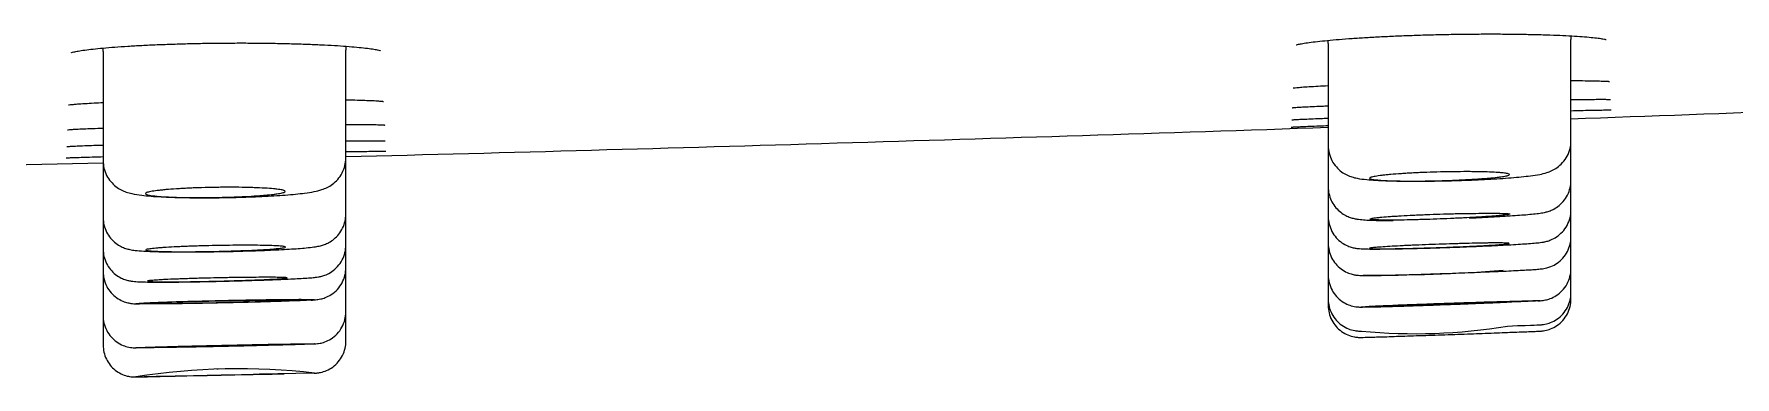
# Model space of a CAD drawing. Header units: millimetres. Extents: x 976 to 9349, y -1578 to 2211.
# Drawn here: x 2939.383 to 2942.045, y 1004.234 to 1004.771 of the extents above; entities that cross this region are included whole.
import ezdxf

# ---------------------------------------------------------------- set-up
doc = ezdxf.new("R2010")
doc.units = ezdxf.units.MM
doc.layers.add('Wbudowane', color=175, linetype='Continuous')

# ---------------------------------------------------------------- blocks, each defined once
blk = doc.blocks.new('Z$W@#21058')
for p, q in [((21.4441, 160.863), (21.4441, 160.6919)), ((21.8238, 160.6963), (21.8238, 160.865)), ((23.3609, 160.8754), (23.3609, 160.7156)), ((23.7407, 160.7227), (23.7407, 160.8814)), ((21.8238, 160.6082), (21.8238, 160.6963)), ((23.3609, 160.7156), (23.3609, 160.6508)), ((23.7407, 160.6606), (23.7407, 160.7227)), ((21.4441, 160.6919), (21.4441, 160.6026)), ((23.3609, 160.6508), (23.3609, 160.6045)), ((23.7407, 160.6144), (23.7407, 160.6606)), ((21.4441, 160.6026), (21.4441, 160.5532)), ((21.8238, 160.5597), (21.8238, 160.6082)), ((23.3609, 160.6045), (23.3609, 160.5625)), ((23.7407, 160.5726), (23.7407, 160.6144)), ((23.7407, 160.5228), (23.7407, 160.5726)), ((21.4441, 160.5532), (21.4441, 160.5181)), ((21.8238, 160.5243), (21.8238, 160.5597)), ((23.3609, 160.5625), (23.3609, 160.5128)), ((21.4441, 160.5181), (21.4441, 160.449)), ((21.8238, 160.4551), (21.8238, 160.5243)), ((23.3609, 160.5128), (23.3609, 160.4751)), ((23.7407, 160.485), (23.7407, 160.5228)), ((23.7407, 160.475), (23.7407, 160.485)), ((23.3609, 160.4751), (23.3609, 160.4652)), ((21.4441, 160.449), (21.4441, 160.4032)), ((21.8238, 160.4092), (21.8238, 160.4551)), ((21.7743, 160.3591), (21.6887, 160.3575))]:
    blk.add_line(p, q)
for centre, radius, start, end in [((23.8402, 160.8814), 0.0996, 176.5901, 180.0062), ((21.3445, 160.863), 0.0995, 359.9953, 3.0378), ((21.9234, 160.865), 0.0995, 176.5067, 180.0045), ((21.8863, 160.8798), 0.0178, 238.8909, 241.7702), ((23.2614, 160.8754), 0.0996, 359.994, 2.821), ((23.8035, 160.8977), 0.018, 240.8245, 243.7612), ((16.9594, 349.0588), 188.4234, 272.062452, 272.287843), ((16.9594, 349.0588), 188.4234, 271.479321, 271.946905), ((16.9594, 349.0588), 188.4234, 270.896343, 271.363818), ((23.4172, 163.5253), 3.0129, 269.9718, 274.134), ((23.4223, 161.5968), 1.0847, 269.7737, 271.5701), ((23.4976, 161.2917), 0.8707, 264.4146, 279.5208), ((21.6566, 159.3532), 1.0129, 83.2966, 99.1605), ((21.6566, 159.353), 1.013, 91.8433, 91.9617)]:
    blk.add_arc(centre, radius, start, end)
for centre, major_axis, ratio in [((21.6209, 160.4707), (0.1093, 0.0024), 0.01388), ((21.6193, 160.4016), (0.1093, 0.0024), 0.006834), ((21.6178, 160.3558), (0.1093, 0.0023), 0.001914)]:
    blk.add_ellipse(centre, major_axis=major_axis, ratio=ratio)
for points, knots in [([(23.311, 160.8731), (23.311, 160.8731), (23.3114, 160.8733), (23.3144, 160.8741), (23.321, 160.8754), (23.3309, 160.877), (23.3438, 160.8786), (23.3595, 160.8802), (23.3776, 160.8818), (23.398, 160.8834), (23.4202, 160.8848), (23.444, 160.8861), (23.4692, 160.8873), (23.4954, 160.8883), (23.5223, 160.8891), (23.5496, 160.8897), (23.5769, 160.8901), (23.6039, 160.8903), (23.6304, 160.8903), (23.6558, 160.89), (23.6801, 160.8896), (23.7028, 160.889), (23.7236, 160.8882), (23.7424, 160.8873), (23.7588, 160.8862), (23.7725, 160.885), (23.7833, 160.8838), (23.7909, 160.8827), (23.7937, 160.882), (23.7947, 160.8818)], [0, 0, 0, 0, 0.013058, 0.043011, 0.077652, 0.11476, 0.15297, 0.191675, 0.230666, 0.269801, 0.309037, 0.34823, 0.387567, 0.426823, 0.466114, 0.505398, 0.544651, 0.583901, 0.623171, 0.662414, 0.701543, 0.740763, 0.779859, 0.818841, 0.857631, 0.895969, 0.933541, 0.969321, 1, 1, 1, 1]), ([(21.3944, 160.861), (21.3944, 160.861), (21.395, 160.8612), (21.3981, 160.8621), (21.4049, 160.8635), (21.415, 160.8651), (21.4281, 160.8667), (21.4438, 160.8683), (21.462, 160.8698), (21.4823, 160.8712), (21.5045, 160.8725), (21.5283, 160.8736), (21.5534, 160.8745), (21.5795, 160.8753), (21.6062, 160.8758), (21.6333, 160.8761), (21.6605, 160.8762), (21.6873, 160.8761), (21.7136, 160.8757), (21.7389, 160.8751), (21.763, 160.8744), (21.7855, 160.8734), (21.8063, 160.8723), (21.8249, 160.8711), (21.8412, 160.8697), (21.8549, 160.8683), (21.8656, 160.8668), (21.8732, 160.8655), (21.876, 160.8648), (21.877, 160.8645)], [0, 0, 0, 0, 0.015427, 0.045393, 0.080028, 0.117036, 0.155082, 0.19361, 0.232463, 0.271441, 0.310521, 0.349566, 0.388756, 0.427864, 0.46701, 0.506162, 0.545279, 0.584405, 0.623555, 0.662689, 0.701709, 0.740824, 0.779809, 0.818673, 0.857343, 0.895541, 0.932944, 0.968532, 1, 1, 1, 1]), ([(23.3062, 160.8057), (23.3062, 160.8057), (23.3072, 160.8059), (23.3115, 160.8064), (23.3194, 160.8071), (23.3307, 160.8078), (23.3446, 160.8086), (23.3554, 160.8092), (23.3609, 160.8094)], [0, 0, 0, 0, 0.099906, 0.264334, 0.446027, 0.633968, 0.824175, 1, 1, 1, 1]), ([(23.7407, 160.8173), (23.7456, 160.8173), (23.7562, 160.8172), (23.7706, 160.8171), (23.7831, 160.8168), (23.7927, 160.8165), (23.7967, 160.8163), (23.7984, 160.8162)], [0, 0, 0, 0, 0.168422, 0.382179, 0.593792, 0.802307, 1, 1, 1, 1]), ([(23.7984, 160.8162), (23.7985, 160.8162), (23.7987, 160.8162), (23.7989, 160.8162), (23.7992, 160.8161), (23.7995, 160.8161), (23.7997, 160.8161), (23.7999, 160.8161), (23.8001, 160.8161), (23.8003, 160.816), (23.8004, 160.816), (23.8005, 160.816), (23.8006, 160.816), (23.8007, 160.816), (23.8008, 160.816), (23.8008, 160.816), (23.8008, 160.816), (23.8008, 160.816), (23.8008, 160.816)], [0, 0, 0, 0, 0.046758, 0.123249, 0.198719, 0.272959, 0.34588, 0.417391, 0.487398, 0.555808, 0.622525, 0.687463, 0.750536, 0.811669, 0.870799, 0.927875, 0.982859, 1, 1, 1, 1]), ([(21.3899, 160.7792), (21.3899, 160.7792), (21.391, 160.7794), (21.3955, 160.7799), (21.4036, 160.7807), (21.4151, 160.7815), (21.4287, 160.7822), (21.4391, 160.7827), (21.4441, 160.7829)], [0, 0, 0, 0, 0.109469, 0.274523, 0.457161, 0.646437, 0.838306, 1, 1, 1, 1]), ([(21.8238, 160.7872), (21.8289, 160.7871), (21.8395, 160.7869), (21.8538, 160.7865), (21.8661, 160.786), (21.8754, 160.7855), (21.8791, 160.7851), (21.8807, 160.785)], [0, 0, 0, 0, 0.174535, 0.389017, 0.600812, 0.808509, 1, 1, 1, 1]), ([(21.8807, 160.785), (21.8808, 160.785), (21.8809, 160.7849), (21.8812, 160.7849), (21.8814, 160.7849), (21.8816, 160.7849), (21.8819, 160.7848), (21.882, 160.7848), (21.8822, 160.7848), (21.8824, 160.7848), (21.8825, 160.7847), (21.8826, 160.7847), (21.8827, 160.7847), (21.8827, 160.7847), (21.8827, 160.7847), (21.8828, 160.7847), (21.8828, 160.7847), (21.8828, 160.7847)], [0, 0, 0, 0, 0.050858, 0.13171, 0.21137, 0.289613, 0.366354, 0.441508, 0.51499, 0.586719, 0.656617, 0.724612, 0.790641, 0.85465, 0.916597, 0.976454, 1, 1, 1, 1]), ([(23.3046, 160.7748), (23.3046, 160.7748), (23.305, 160.7749), (23.3074, 160.7751), (23.3136, 160.7756), (23.323, 160.7761), (23.3354, 160.7767), (23.3484, 160.7772), (23.3574, 160.7776), (23.3609, 160.7777)], [0, 0, 0, 0, 0.0380315, 0.1833688, 0.3542031, 0.5320544, 0.7122389, 0.8932961, 1, 1, 1, 1]), ([(23.7407, 160.7875), (23.7459, 160.7876), (23.7567, 160.7877), (23.7712, 160.7879), (23.7836, 160.788), (23.7934, 160.788), (23.7976, 160.7879), (23.7995, 160.7879)], [0, 0, 0, 0, 0.177383, 0.386439, 0.594058, 0.800162, 1, 1, 1, 1]), ([(23.7995, 160.7879), (23.7995, 160.7879), (23.7997, 160.7879), (23.8, 160.7879), (23.8004, 160.7879), (23.8007, 160.7878), (23.801, 160.7878), (23.8012, 160.7878), (23.8015, 160.7878), (23.8017, 160.7878), (23.8019, 160.7878), (23.8021, 160.7878), (23.8022, 160.7878), (23.8024, 160.7878), (23.8025, 160.7878), (23.8025, 160.7878), (23.8026, 160.7878), (23.8027, 160.7878), (23.8027, 160.7878), (23.8027, 160.7878), (23.8027, 160.7878)], [0, 0, 0, 0, 0.038496, 0.10551, 0.171901, 0.237526, 0.302307, 0.366159, 0.428988, 0.49069, 0.551151, 0.610253, 0.667872, 0.72388, 0.778152, 0.830571, 0.881027, 0.929431, 0.975709, 1, 1, 1, 1]), ([(23.3038, 160.7559), (23.3038, 160.7559), (23.304, 160.7559), (23.3062, 160.7561), (23.3121, 160.7564), (23.3213, 160.7569), (23.3334, 160.7574), (23.3469, 160.758), (23.3567, 160.7584), (23.3609, 160.7585)], [0, 0, 0, 0, 0.026654, 0.170012, 0.340084, 0.51618, 0.694071, 0.87269, 1, 1, 1, 1]), ([(23.7407, 160.7702), (23.746, 160.7703), (23.7569, 160.7706), (23.7715, 160.7709), (23.7841, 160.7712), (23.7939, 160.7713), (23.7981, 160.7713), (23.8, 160.7713)], [0, 0, 0, 0, 0.178492, 0.388711, 0.597736, 0.80593, 1, 1, 1, 1]), ([(23.8, 160.7713), (23.8, 160.7713), (23.8002, 160.7713), (23.8006, 160.7713), (23.8009, 160.7713), (23.8013, 160.7713), (23.8016, 160.7713), (23.8019, 160.7713), (23.8022, 160.7713), (23.8024, 160.7713), (23.8026, 160.7713), (23.8029, 160.7713), (23.803, 160.7713), (23.8032, 160.7713), (23.8033, 160.7713), (23.8035, 160.7713), (23.8036, 160.7713), (23.8036, 160.7713), (23.8037, 160.7713), (23.8037, 160.7713), (23.8037, 160.7713), (23.8037, 160.7713), (23.8037, 160.7713)], [0, 0, 0, 0, 0.03442, 0.096249, 0.157662, 0.218564, 0.278897, 0.338596, 0.397581, 0.455762, 0.513036, 0.569286, 0.62438, 0.678174, 0.730514, 0.781237, 0.830183, 0.877194, 0.922128, 0.960455, 0.996803, 1, 1, 1, 1]), ([(21.3881, 160.7402), (21.3881, 160.7402), (21.3885, 160.7402), (21.3912, 160.7405), (21.3976, 160.741), (21.4073, 160.7415), (21.4199, 160.7421), (21.4326, 160.7425), (21.4412, 160.7428), (21.4441, 160.7429)], [0, 0, 0, 0, 0.0479555, 0.1952121, 0.3668278, 0.5457422, 0.7272573, 0.9096787, 1, 1, 1, 1]), ([(21.8238, 160.7487), (21.8293, 160.7487), (21.8402, 160.7487), (21.8546, 160.7486), (21.8668, 160.7484), (21.8762, 160.7482), (21.8801, 160.748), (21.8818, 160.7479)], [0, 0, 0, 0, 0.187054, 0.396675, 0.604494, 0.810001, 1, 1, 1, 1]), ([(21.8238, 160.7231), (21.8292, 160.7231), (21.84, 160.7232), (21.8546, 160.7232), (21.8669, 160.7232), (21.8765, 160.7231), (21.8805, 160.723), (21.8823, 160.7229)], [0, 0, 0, 0, 0.182471, 0.392905, 0.601828, 0.809196, 1, 1, 1, 1]), ([(21.8818, 160.7479), (21.8819, 160.7479), (21.882, 160.7479), (21.8823, 160.7479), (21.8826, 160.7479), (21.8829, 160.7478), (21.8832, 160.7478), (21.8834, 160.7478), (21.8836, 160.7478), (21.8838, 160.7478), (21.884, 160.7478), (21.8842, 160.7478), (21.8843, 160.7477), (21.8844, 160.7477), (21.8845, 160.7477), (21.8845, 160.7477), (21.8846, 160.7477), (21.8846, 160.7477), (21.8846, 160.7477), (21.8846, 160.7477)], [0, 0, 0, 0, 0.0422018, 0.1135638, 0.1841162, 0.2536812, 0.3221735, 0.3895011, 0.4555664, 0.5202662, 0.5834943, 0.645143, 0.7051062, 0.7632817, 0.8195753, 0.8739039, 0.9261986, 0.9764076, 1, 1, 1, 1]), ([(21.8823, 160.7229), (21.8823, 160.7229), (21.8825, 160.7229), (21.8828, 160.7229), (21.8832, 160.7229), (21.8835, 160.7229), (21.8838, 160.7229), (21.884, 160.7229), (21.8843, 160.7229), (21.8845, 160.7229), (21.8847, 160.7228), (21.8849, 160.7228), (21.885, 160.7228), (21.8852, 160.7228), (21.8853, 160.7228), (21.8854, 160.7228), (21.8854, 160.7228), (21.8855, 160.7228), (21.8855, 160.7228), (21.8855, 160.7228), (21.8855, 160.7228)], [0, 0, 0, 0, 0.038411, 0.1053, 0.171568, 0.237074, 0.301742, 0.365487, 0.428214, 0.489821, 0.550194, 0.609216, 0.666762, 0.722705, 0.776921, 0.829292, 0.879708, 0.928079, 0.974331, 1, 1, 1, 1]), ([(23.3029, 160.7444), (23.3029, 160.7444), (23.3032, 160.7444), (23.3051, 160.7446), (23.3108, 160.7449), (23.3197, 160.7453), (23.3317, 160.7458), (23.3455, 160.7463), (23.3559, 160.7467), (23.3609, 160.7469)], [0, 0, 0, 0, 0.020409, 0.162954, 0.331921, 0.504934, 0.67934, 0.854266, 1, 1, 1, 1]), ([(21.3863, 160.6962), (21.3863, 160.6962), (21.3866, 160.6962), (21.3886, 160.6964), (21.3944, 160.6967), (21.4034, 160.697), (21.4154, 160.6974), (21.4292, 160.6978), (21.4393, 160.6981), (21.4441, 160.6983)], [0, 0, 0, 0, 0.022287, 0.163586, 0.332567, 0.507087, 0.683326, 0.860242, 1, 1, 1, 1]), ([(21.3874, 160.714), (21.3874, 160.714), (21.3877, 160.714), (21.3901, 160.7142), (21.3963, 160.7146), (21.4057, 160.7151), (21.4182, 160.7155), (21.4313, 160.716), (21.4405, 160.7163), (21.4441, 160.7164)], [0, 0, 0, 0, 0.0366, 0.181746, 0.352363, 0.529859, 0.709618, 0.890235, 1, 1, 1, 1]), ([(21.4441, 160.6919), (21.4441, 160.6876), (21.445, 160.6802), (21.4491, 160.6686), (21.4557, 160.6589), (21.4638, 160.6511), (21.4724, 160.6458), (21.4812, 160.6422), (21.4914, 160.6395), (21.503, 160.6378), (21.5184, 160.6363), (21.5343, 160.6353), (21.5514, 160.6346), (21.5699, 160.6341), (21.5896, 160.6338), (21.6101, 160.6338), (21.631, 160.634), (21.6521, 160.6344), (21.6728, 160.635), (21.6928, 160.6359), (21.7117, 160.6369), (21.7294, 160.6381), (21.7455, 160.6395), (21.7608, 160.6412), (21.7738, 160.6432), (21.7842, 160.6457), (21.794, 160.6494), (21.803, 160.6547), (21.8115, 160.6624), (21.8184, 160.6723), (21.8228, 160.6843), (21.8238, 160.6918), (21.8238, 160.6963)], [0, 0, 0, 0, 0.021817, 0.044463, 0.066958, 0.088743, 0.109417, 0.130904, 0.160177, 0.215389, 0.260276, 0.300888, 0.339978, 0.378925, 0.417553, 0.455912, 0.494261, 0.532553, 0.570921, 0.609408, 0.648187, 0.687446, 0.727573, 0.769117, 0.820006, 0.862618, 0.886906, 0.908365, 0.930803, 0.954111, 0.97742, 1, 1, 1, 1]), ([(21.8238, 160.7061), (21.8286, 160.7062), (21.8391, 160.7063), (21.8535, 160.7065), (21.8663, 160.7066), (21.8764, 160.7067), (21.8808, 160.7067), (21.8828, 160.7067)], [0, 0, 0, 0, 0.1632091, 0.3743897, 0.584509, 0.7939602, 1, 1, 1, 1]), ([(21.8828, 160.7067), (21.8829, 160.7067), (21.8831, 160.7067), (21.8834, 160.7067), (21.8838, 160.7067), (21.8841, 160.7067), (21.8844, 160.7067), (21.8847, 160.7067), (21.885, 160.7067), (21.8853, 160.7067), (21.8855, 160.7067), (21.8857, 160.7067), (21.8859, 160.7067), (21.8861, 160.7066), (21.8862, 160.7066), (21.8864, 160.7066), (21.8865, 160.7066), (21.8865, 160.7066), (21.8866, 160.7066), (21.8866, 160.7066), (21.8866, 160.7066), (21.8866, 160.7066), (21.8866, 160.7066)], [0, 0, 0, 0, 0.033773, 0.094715, 0.155272, 0.215356, 0.274916, 0.333888, 0.392198, 0.449761, 0.506475, 0.562228, 0.61689, 0.670316, 0.722351, 0.772828, 0.821577, 0.868431, 0.913234, 0.951442, 0.987657, 1, 1, 1, 1]), ([(23.3609, 160.7156), (23.3609, 160.7111), (23.3619, 160.7036), (23.3664, 160.6916), (23.3732, 160.6819), (23.3816, 160.6743), (23.3904, 160.6692), (23.399, 160.666), (23.4089, 160.6637), (23.4198, 160.6623), (23.4348, 160.6612), (23.4506, 160.6605), (23.4679, 160.66), (23.4865, 160.6598), (23.5064, 160.6598), (23.5271, 160.66), (23.5484, 160.6604), (23.5696, 160.661), (23.5906, 160.6618), (23.6108, 160.6628), (23.6299, 160.6639), (23.6475, 160.6652), (23.6636, 160.6666), (23.6787, 160.6683), (23.6911, 160.6702), (23.7009, 160.6724), (23.7104, 160.6759), (23.7194, 160.6809), (23.7281, 160.6886), (23.7352, 160.6986), (23.7397, 160.7107), (23.7407, 160.7183), (23.7407, 160.7227)], [0, 0, 0, 0, 0.022898, 0.045594, 0.06817, 0.089935, 0.110208, 0.130766, 0.158536, 0.213258, 0.258386, 0.299487, 0.339291, 0.37852, 0.417477, 0.456177, 0.494891, 0.533549, 0.572287, 0.611127, 0.650219, 0.689741, 0.730083, 0.771898, 0.823096, 0.86453, 0.88758, 0.908407, 0.930775, 0.954215, 0.977662, 1, 1, 1, 1]), ([(23.4257, 160.6645), (23.4258, 160.665), (23.4266, 160.6655), (23.4288, 160.6662), (23.4297, 160.6664), (23.4319, 160.6669), (23.4332, 160.6671), (23.4374, 160.6679), (23.4408, 160.6684), (23.4469, 160.6691), (23.4491, 160.6693), (23.4537, 160.6698), (23.4561, 160.67), (23.4638, 160.6707), (23.4693, 160.6711), (23.4784, 160.6717), (23.4815, 160.6719), (23.4878, 160.6723), (23.4943, 160.6726), (23.5011, 160.673), (23.5079, 160.6733), (23.5114, 160.6734), (23.5221, 160.6738), (23.5292, 160.674), (23.5399, 160.6743), (23.5434, 160.6744), (23.5506, 160.6745), (23.5542, 160.6745), (23.5647, 160.6747), (23.5715, 160.6747), (23.5814, 160.6747), (23.5846, 160.6747), (23.5909, 160.6746), (23.594, 160.6746), (23.6028, 160.6744), (23.6083, 160.6743), (23.6184, 160.6739), (23.6228, 160.6736), (23.6287, 160.6732), (23.6305, 160.6731), (23.6338, 160.6728), (23.6353, 160.6726), (23.6393, 160.6721), (23.6412, 160.6717), (23.6439, 160.6709), (23.6445, 160.6705), (23.6443, 160.6696), (23.6435, 160.6692), (23.6413, 160.6685), (23.6404, 160.6682), (23.6382, 160.6678), (23.6357, 160.6673), (23.6326, 160.6668), (23.6292, 160.6664), (23.6273, 160.6661), (23.6212, 160.6654), (23.6166, 160.665), (23.609, 160.6643), (23.6063, 160.6641), (23.6007, 160.6637), (23.5978, 160.6635), (23.5888, 160.6629), (23.5825, 160.6625), (23.5725, 160.662), (23.5691, 160.6618), (23.5622, 160.6615), (23.5587, 160.6614), (23.5482, 160.661), (23.5411, 160.6607), (23.5303, 160.6605), (23.5266, 160.6604), (23.5195, 160.6602), (23.5125, 160.6601), (23.5056, 160.66), (23.4987, 160.66), (23.4953, 160.66), (23.4854, 160.66), (23.4792, 160.66), (23.4674, 160.6602), (23.4618, 160.6603), (23.4518, 160.6607), (23.4474, 160.6609), (23.4415, 160.6613), (23.4397, 160.6615), (23.4364, 160.6618), (23.4349, 160.6619), (23.4309, 160.6624), (23.4289, 160.6628), (23.4263, 160.6636), (23.4256, 160.6641), (23.4257, 160.6645)], [0, 0, 0, 0, 0.03125, 0.03125, 0.046875, 0.046875, 0.0625, 0.0625, 0.09375, 0.09375, 0.109375, 0.109375, 0.125, 0.125, 0.15625, 0.15625, 0.171875, 0.171875, 0.1875, 0.203125, 0.203125, 0.21875, 0.21875, 0.25, 0.25, 0.265625, 0.265625, 0.28125, 0.28125, 0.3125, 0.3125, 0.328125, 0.328125, 0.34375, 0.34375, 0.375, 0.375, 0.40625, 0.40625, 0.421875, 0.421875, 0.4375, 0.4375, 0.46875, 0.46875, 0.5, 0.5, 0.53125, 0.53125, 0.546875, 0.546875, 0.5625, 0.578125, 0.578125, 0.59375, 0.59375, 0.625, 0.625, 0.640625, 0.640625, 0.65625, 0.65625, 0.6875, 0.6875, 0.703125, 0.703125, 0.71875, 0.71875, 0.75, 0.75, 0.765625, 0.765625, 0.78125, 0.796875, 0.796875, 0.8125, 0.8125, 0.84375, 0.84375, 0.875, 0.875, 0.90625, 0.90625, 0.921875, 0.921875, 0.9375, 0.9375, 0.96875, 0.96875, 1, 1, 1, 1]), ([(21.5102, 160.6403), (21.5102, 160.6409), (21.511, 160.6414), (21.513, 160.6422), (21.5139, 160.6425), (21.516, 160.643), (21.5172, 160.6433), (21.5213, 160.6441), (21.5247, 160.6446), (21.5306, 160.6453), (21.5328, 160.6456), (21.5373, 160.646), (21.5397, 160.6463), (21.5473, 160.647), (21.5528, 160.6474), (21.5618, 160.648), (21.5649, 160.6481), (21.5712, 160.6485), (21.5776, 160.6488), (21.5843, 160.6491), (21.5912, 160.6494), (21.5947, 160.6495), (21.6053, 160.6498), (21.6124, 160.65), (21.6231, 160.6501), (21.6267, 160.6502), (21.6338, 160.6502), (21.6374, 160.6502), (21.648, 160.6502), (21.6548, 160.6502), (21.6647, 160.6501), (21.668, 160.65), (21.6743, 160.6498), (21.6774, 160.6497), (21.6863, 160.6494), (21.6918, 160.6492), (21.702, 160.6486), (21.7066, 160.6483), (21.7125, 160.6477), (21.7143, 160.6475), (21.7177, 160.6471), (21.7193, 160.6469), (21.7234, 160.6463), (21.7254, 160.6458), (21.7282, 160.6448), (21.7289, 160.6443), (21.7289, 160.6433), (21.7282, 160.6428), (21.7261, 160.642), (21.7253, 160.6417), (21.7232, 160.6412), (21.7208, 160.6407), (21.7177, 160.6402), (21.7144, 160.6397), (21.7125, 160.6394), (21.7065, 160.6387), (21.702, 160.6383), (21.6945, 160.6376), (21.6918, 160.6374), (21.6863, 160.637), (21.6834, 160.6368), (21.6745, 160.6362), (21.6682, 160.6359), (21.6583, 160.6354), (21.6549, 160.6353), (21.648, 160.635), (21.6445, 160.6349), (21.634, 160.6346), (21.6269, 160.6344), (21.6161, 160.6342), (21.6125, 160.6342), (21.6054, 160.6341), (21.5983, 160.6341), (21.5914, 160.6341), (21.5845, 160.6341), (21.5811, 160.6342), (21.5711, 160.6343), (21.5648, 160.6344), (21.5529, 160.6348), (21.5473, 160.635), (21.5372, 160.6356), (21.5327, 160.6359), (21.5267, 160.6364), (21.5248, 160.6366), (21.5215, 160.637), (21.5199, 160.6372), (21.5158, 160.6379), (21.5138, 160.6383), (21.5109, 160.6393), (21.5102, 160.6398), (21.5102, 160.6403)], [0, 0, 0, 0, 0.03125, 0.03125, 0.046875, 0.046875, 0.0625, 0.0625, 0.09375, 0.09375, 0.109375, 0.109375, 0.125, 0.125, 0.15625, 0.15625, 0.171875, 0.171875, 0.1875, 0.203125, 0.203125, 0.21875, 0.21875, 0.25, 0.25, 0.265625, 0.265625, 0.28125, 0.28125, 0.3125, 0.3125, 0.328125, 0.328125, 0.34375, 0.34375, 0.375, 0.375, 0.40625, 0.40625, 0.421875, 0.421875, 0.4375, 0.4375, 0.46875, 0.46875, 0.5, 0.5, 0.53125, 0.53125, 0.546875, 0.546875, 0.5625, 0.578125, 0.578125, 0.59375, 0.59375, 0.625, 0.625, 0.640625, 0.640625, 0.65625, 0.65625, 0.6875, 0.6875, 0.703125, 0.703125, 0.71875, 0.71875, 0.75, 0.75, 0.765625, 0.765625, 0.78125, 0.796875, 0.796875, 0.8125, 0.8125, 0.84375, 0.84375, 0.875, 0.875, 0.90625, 0.90625, 0.921875, 0.921875, 0.9375, 0.9375, 0.96875, 0.96875, 1, 1, 1, 1]), ([(23.3609, 160.6508), (23.3609, 160.6469), (23.3617, 160.6403), (23.3652, 160.6295), (23.3709, 160.6202), (23.3781, 160.6124), (23.3862, 160.6069), (23.3938, 160.6034), (23.4007, 160.6013), (23.408, 160.6), (23.4157, 160.5993), (23.4261, 160.5987), (23.4387, 160.5984), (23.4468, 160.5983), (23.4517, 160.5983)], [0, 0, 0, 0, 0.063433, 0.130212, 0.196346, 0.260713, 0.321894, 0.375828, 0.426775, 0.490374, 0.62678, 0.766612, 0.888898, 1, 1, 1, 1]), ([(23.5822, 160.6021), (23.5823, 160.6021), (23.5891, 160.6024), (23.6022, 160.603), (23.6207, 160.604), (23.6379, 160.605), (23.6536, 160.6061), (23.6676, 160.6071), (23.68, 160.6082), (23.6902, 160.6094), (23.6971, 160.6104), (23.7044, 160.6121), (23.712, 160.615), (23.7206, 160.62), (23.7291, 160.6278), (23.7358, 160.6378), (23.7398, 160.6494), (23.7407, 160.6565), (23.7407, 160.6606)], [0, 0, 0, 0, 0.001985, 0.08348, 0.165036, 0.247062, 0.329505, 0.413085, 0.499488, 0.597634, 0.687994, 0.729171, 0.765637, 0.807715, 0.856112, 0.905571, 0.954641, 1, 1, 1, 1]), ([(21.4441, 160.6026), (21.4441, 160.5985), (21.445, 160.5913), (21.4489, 160.5799), (21.4554, 160.5703), (21.4634, 160.5625), (21.4718, 160.5573), (21.4798, 160.5541), (21.4875, 160.5523), (21.4956, 160.5511), (21.506, 160.5503), (21.5198, 160.5497), (21.5343, 160.5493), (21.5505, 160.5491), (21.5682, 160.549), (21.5871, 160.549), (21.6069, 160.5492), (21.6272, 160.5495), (21.6476, 160.5499), (21.6678, 160.5505), (21.6875, 160.5511), (21.706, 160.5519), (21.7234, 160.5527), (21.739, 160.5536), (21.7534, 160.5546), (21.7607, 160.5553), (21.7648, 160.5557)], [0, 0, 0, 0, 0.026113, 0.053564, 0.080708, 0.106932, 0.131051, 0.152528, 0.176035, 0.218323, 0.283314, 0.334553, 0.383122, 0.430716, 0.477845, 0.524714, 0.57149, 0.618124, 0.664819, 0.711489, 0.758278, 0.805217, 0.852381, 0.900085, 0.948787, 1, 1, 1, 1]), ([(21.7648, 160.5557), (21.7695, 160.5562), (21.775, 160.5569), (21.7829, 160.5583), (21.7899, 160.5604), (21.7975, 160.5637), (21.8056, 160.569), (21.8132, 160.5767), (21.8192, 160.5861), (21.823, 160.5973), (21.8238, 160.6042), (21.8238, 160.6082)], [0, 0, 0, 0, 0.221687, 0.3616, 0.447141, 0.525433, 0.611822, 0.708301, 0.806561, 0.904192, 1, 1, 1, 1]), ([(23.3609, 160.6045), (23.3609, 160.6001), (23.3619, 160.5927), (23.3663, 160.5809), (23.3731, 160.5711), (23.3818, 160.5633), (23.3907, 160.5585), (23.3987, 160.5558), (23.4054, 160.5545), (23.4119, 160.5539), (23.4194, 160.5537), (23.4313, 160.5535), (23.4445, 160.5536), (23.4597, 160.5538), (23.4767, 160.5541), (23.4953, 160.5545), (23.515, 160.555), (23.5355, 160.5556), (23.5564, 160.5563), (23.5772, 160.5571), (23.5974, 160.5579), (23.6168, 160.5588), (23.6348, 160.5597), (23.6511, 160.5606), (23.6656, 160.5615), (23.6781, 160.5624), (23.6887, 160.5633), (23.6951, 160.564), (23.702, 160.5653), (23.7097, 160.5678), (23.7187, 160.5724), (23.7277, 160.5801), (23.7351, 160.5901), (23.7397, 160.6023), (23.7407, 160.6099), (23.7407, 160.6144)], [0, 0, 0, 0, 0.021534, 0.043278, 0.064771, 0.085778, 0.105055, 0.120122, 0.13475, 0.157274, 0.207436, 0.248032, 0.286377, 0.323957, 0.361302, 0.398423, 0.435501, 0.472564, 0.509596, 0.546658, 0.583678, 0.620845, 0.65804, 0.695496, 0.733206, 0.771811, 0.81368, 0.858748, 0.877119, 0.892516, 0.911148, 0.933131, 0.955743, 0.978133, 1, 1, 1, 1]), ([(23.4586, 160.5987), (23.4535, 160.5987), (23.4489, 160.5988), (23.443, 160.5989), (23.4412, 160.599), (23.4378, 160.5991), (23.4362, 160.5992), (23.4321, 160.5994), (23.4301, 160.5996), (23.428, 160.6), (23.4274, 160.6001), (23.4267, 160.6003), (23.4266, 160.6005), (23.4266, 160.6009), (23.4272, 160.6012), (23.4293, 160.6017), (23.4302, 160.6018), (23.4323, 160.6022), (23.4347, 160.6025), (23.4377, 160.6028), (23.4411, 160.6032), (23.443, 160.6034), (23.449, 160.6039), (23.4535, 160.6043), (23.461, 160.6048), (23.4637, 160.605), (23.4692, 160.6053), (23.4721, 160.6055), (23.481, 160.606), (23.4873, 160.6063), (23.4972, 160.6068), (23.5006, 160.607), (23.5075, 160.6073), (23.511, 160.6074), (23.5215, 160.6078), (23.5286, 160.6081), (23.543, 160.6085), (23.5501, 160.6087), (23.5606, 160.609), (23.5641, 160.609), (23.5709, 160.6092), (23.5743, 160.6092), (23.5843, 160.6094), (23.5906, 160.6094), (23.6025, 160.6095), (23.6081, 160.6095), (23.6132, 160.6095)], [0, 0, 0, 0, 0.0625, 0.0625, 0.09375, 0.09375, 0.125, 0.125, 0.1875, 0.1875, 0.21875, 0.21875, 0.25, 0.25, 0.3125, 0.3125, 0.34375, 0.34375, 0.375, 0.40625, 0.40625, 0.4375, 0.4375, 0.5, 0.5, 0.53125, 0.53125, 0.5625, 0.5625, 0.625, 0.625, 0.65625, 0.65625, 0.6875, 0.6875, 0.75, 0.75, 0.8125, 0.8125, 0.84375, 0.84375, 0.875, 0.875, 0.9375, 0.9375, 1, 1, 1, 1]), ([(23.6132, 160.6095), (23.6183, 160.6095), (23.6228, 160.6095), (23.6288, 160.6095), (23.6306, 160.6094), (23.634, 160.6094), (23.6356, 160.6093), (23.6397, 160.6092), (23.6417, 160.609), (23.6438, 160.6088), (23.6444, 160.6087), (23.6451, 160.6085), (23.6452, 160.6084), (23.6452, 160.6081), (23.6445, 160.6078), (23.6424, 160.6074), (23.6416, 160.6073), (23.6395, 160.607), (23.6371, 160.6067), (23.634, 160.6063), (23.6307, 160.606), (23.6288, 160.6059), (23.6228, 160.6053), (23.6183, 160.605), (23.6107, 160.6045), (23.6081, 160.6043), (23.6025, 160.6039), (23.5996, 160.6037), (23.5907, 160.6032), (23.5844, 160.6029), (23.5745, 160.6023), (23.5711, 160.6022), (23.5642, 160.6018), (23.5608, 160.6017), (23.5503, 160.6012), (23.5432, 160.6009), (23.5288, 160.6003), (23.5217, 160.6001), (23.5112, 160.5998), (23.5077, 160.5996), (23.5009, 160.5995), (23.4974, 160.5994), (23.4875, 160.5991), (23.4812, 160.599), (23.4693, 160.5988), (23.4637, 160.5987), (23.4586, 160.5987)], [0, 0, 0, 0, 0.0625, 0.0625, 0.09375, 0.09375, 0.125, 0.125, 0.1875, 0.1875, 0.21875, 0.21875, 0.25, 0.25, 0.3125, 0.3125, 0.34375, 0.34375, 0.375, 0.40625, 0.40625, 0.4375, 0.4375, 0.5, 0.5, 0.53125, 0.53125, 0.5625, 0.5625, 0.625, 0.625, 0.65625, 0.65625, 0.6875, 0.6875, 0.75, 0.75, 0.8125, 0.8125, 0.84375, 0.84375, 0.875, 0.875, 0.9375, 0.9375, 1, 1, 1, 1]), ([(23.5553, 160.5157), (23.5625, 160.516), (23.5746, 160.5164), (23.5949, 160.5172), (23.6135, 160.518), (23.6314, 160.5188), (23.6475, 160.5195), (23.6619, 160.5203), (23.6741, 160.5209), (23.6846, 160.5216), (23.6918, 160.5222), (23.6963, 160.5227), (23.7024, 160.5238), (23.7104, 160.5263), (23.7195, 160.5311), (23.7285, 160.5391), (23.7355, 160.5492), (23.7397, 160.561), (23.7407, 160.5683), (23.7407, 160.5726)], [0, 0, 0, 0, 0.069733, 0.142336, 0.214932, 0.287549, 0.360502, 0.433718, 0.50771, 0.583785, 0.674527, 0.731184, 0.758223, 0.786731, 0.82593, 0.870269, 0.914669, 0.958536, 1, 1, 1, 1]), ([(21.4441, 160.5532), (21.4441, 160.5491), (21.445, 160.542), (21.4489, 160.5307), (21.4552, 160.5212), (21.4632, 160.5133), (21.4718, 160.5081), (21.4796, 160.5051), (21.4862, 160.5036), (21.4927, 160.5027), (21.4994, 160.5023), (21.5096, 160.5019), (21.5219, 160.5018), (21.53, 160.5017), (21.535, 160.5017)], [0, 0, 0, 0, 0.066822, 0.135151, 0.202732, 0.269113, 0.330772, 0.381614, 0.427167, 0.488126, 0.634062, 0.768138, 0.890299, 1, 1, 1, 1]), ([(21.5109, 160.5522), (21.5109, 160.5525), (21.5116, 160.5528), (21.5137, 160.5533), (21.5146, 160.5534), (21.5167, 160.5538), (21.5179, 160.5539), (21.522, 160.5545), (21.5254, 160.5548), (21.5313, 160.5553), (21.5335, 160.5554), (21.538, 160.5558), (21.5404, 160.5559), (21.548, 160.5564), (21.5535, 160.5567), (21.5625, 160.5571), (21.5656, 160.5573), (21.5719, 160.5576), (21.5783, 160.5578), (21.585, 160.5581), (21.5919, 160.5583), (21.5954, 160.5584), (21.606, 160.5587), (21.6131, 160.5589), (21.6238, 160.5591), (21.6274, 160.5591), (21.6345, 160.5592), (21.6381, 160.5593), (21.6486, 160.5594), (21.6554, 160.5595), (21.6654, 160.5595), (21.6686, 160.5595), (21.675, 160.5595), (21.678, 160.5594), (21.6869, 160.5594), (21.6925, 160.5593), (21.7027, 160.5591), (21.7072, 160.5589), (21.7131, 160.5587), (21.715, 160.5586), (21.7184, 160.5584), (21.7199, 160.5583), (21.724, 160.5579), (21.7261, 160.5577), (21.7289, 160.5572), (21.7296, 160.5569), (21.7296, 160.5563), (21.7289, 160.556), (21.7268, 160.5555), (21.7259, 160.5554), (21.7238, 160.555), (21.7214, 160.5547), (21.7184, 160.5544), (21.715, 160.5541), (21.7132, 160.5539), (21.7072, 160.5534), (21.7027, 160.5531), (21.6951, 160.5526), (21.6925, 160.5525), (21.6869, 160.5522), (21.684, 160.552), (21.6751, 160.5516), (21.6688, 160.5513), (21.6589, 160.551), (21.6555, 160.5508), (21.6486, 160.5506), (21.6452, 160.5505), (21.6347, 160.5502), (21.6276, 160.55), (21.6168, 160.5498), (21.6132, 160.5497), (21.606, 160.5496), (21.599, 160.5495), (21.5921, 160.5495), (21.5852, 160.5494), (21.5818, 160.5494), (21.5718, 160.5493), (21.5655, 160.5493), (21.5537, 160.5494), (21.548, 160.5495), (21.5379, 160.5497), (21.5334, 160.5498), (21.5274, 160.5501), (21.5255, 160.5502), (21.5222, 160.5504), (21.5206, 160.5505), (21.5165, 160.5508), (21.5144, 160.5511), (21.5116, 160.5516), (21.5109, 160.5519), (21.5109, 160.5522)], [0, 0, 0, 0, 0.03125, 0.03125, 0.046875, 0.046875, 0.0625, 0.0625, 0.09375, 0.09375, 0.109375, 0.109375, 0.125, 0.125, 0.15625, 0.15625, 0.171875, 0.171875, 0.1875, 0.203125, 0.203125, 0.21875, 0.21875, 0.25, 0.25, 0.265625, 0.265625, 0.28125, 0.28125, 0.3125, 0.3125, 0.328125, 0.328125, 0.34375, 0.34375, 0.375, 0.375, 0.40625, 0.40625, 0.421875, 0.421875, 0.4375, 0.4375, 0.46875, 0.46875, 0.5, 0.5, 0.53125, 0.53125, 0.546875, 0.546875, 0.5625, 0.578125, 0.578125, 0.59375, 0.59375, 0.625, 0.625, 0.640625, 0.640625, 0.65625, 0.65625, 0.6875, 0.6875, 0.703125, 0.703125, 0.71875, 0.71875, 0.75, 0.75, 0.765625, 0.765625, 0.78125, 0.796875, 0.796875, 0.8125, 0.8125, 0.84375, 0.84375, 0.875, 0.875, 0.90625, 0.90625, 0.921875, 0.921875, 0.9375, 0.9375, 0.96875, 0.96875, 1, 1, 1, 1]), ([(21.5351, 160.5017), (21.5401, 160.5017), (21.5495, 160.5018), (21.567, 160.5019), (21.5855, 160.5022), (21.6054, 160.5026), (21.6258, 160.503), (21.6464, 160.5035), (21.6667, 160.5041), (21.6864, 160.5047), (21.7051, 160.5053), (21.7224, 160.506), (21.7379, 160.5067), (21.7516, 160.5074), (21.7634, 160.5081), (21.7728, 160.5089), (21.7786, 160.5095), (21.7855, 160.5108), (21.7934, 160.5133), (21.8024, 160.5181), (21.8114, 160.526), (21.8185, 160.536), (21.8229, 160.5479), (21.8238, 160.5554), (21.8238, 160.5597)], [0, 0, 0, 0, 0.049272, 0.1019, 0.154434, 0.206974, 0.259451, 0.311799, 0.364262, 0.416715, 0.469317, 0.522076, 0.575077, 0.62873, 0.683711, 0.745335, 0.801755, 0.82544, 0.84711, 0.874524, 0.905944, 0.937956, 0.969633, 1, 1, 1, 1]), ([(23.3609, 160.5625), (23.3609, 160.5583), (23.3618, 160.5512), (23.3658, 160.5397), (23.3723, 160.53), (23.3807, 160.5221), (23.3898, 160.5168), (23.3981, 160.5139), (23.4048, 160.5127), (23.4104, 160.5122), (23.4151, 160.5121), (23.423, 160.5121), (23.4298, 160.5122), (23.4329, 160.5122)], [0, 0, 0, 0, 0.079489, 0.162329, 0.244282, 0.32491, 0.401717, 0.464576, 0.512443, 0.568547, 0.715427, 0.877841, 1, 1, 1, 1]), ([(23.5344, 160.561), (23.5417, 160.5613), (23.5488, 160.5615), (23.5592, 160.5618), (23.5627, 160.5619), (23.5696, 160.5621), (23.573, 160.5622), (23.583, 160.5625), (23.5892, 160.5626), (23.5982, 160.5628), (23.6011, 160.5628), (23.6067, 160.5629), (23.6093, 160.563), (23.6169, 160.563), (23.6215, 160.5631), (23.6275, 160.5631), (23.6293, 160.5631), (23.6327, 160.563), (23.6358, 160.563), (23.6382, 160.5629), (23.6403, 160.5628), (23.6412, 160.5628), (23.6433, 160.5626), (23.6441, 160.5625), (23.6441, 160.5622), (23.6439, 160.5621), (23.6432, 160.562), (23.6427, 160.5619), (23.6406, 160.5615), (23.6386, 160.5613), (23.6345, 160.5609), (23.633, 160.5608), (23.6296, 160.5605), (23.6278, 160.5604), (23.6219, 160.56), (23.6174, 160.5597), (23.6072, 160.5591), (23.6017, 160.5588), (23.5928, 160.5584), (23.5898, 160.5582), (23.5834, 160.5579), (23.5802, 160.5578), (23.5702, 160.5573), (23.5634, 160.557), (23.5494, 160.5565), (23.5422, 160.5562), (23.5279, 160.5557), (23.5208, 160.5555), (23.5103, 160.5552), (23.5067, 160.5551), (23.4999, 160.5549), (23.4932, 160.5547), (23.4867, 160.5545), (23.4804, 160.5544), (23.4773, 160.5543), (23.4683, 160.5542), (23.4628, 160.5541), (23.4552, 160.554), (23.4528, 160.554), (23.4482, 160.5539), (23.446, 160.5539), (23.44, 160.5539), (23.4366, 160.5539), (23.4325, 160.554), (23.4313, 160.5541), (23.4291, 160.5541), (23.4283, 160.5542), (23.4261, 160.5544), (23.4254, 160.5545), (23.4254, 160.5548), (23.4255, 160.5548), (23.4262, 160.555), (23.4273, 160.5552), (23.429, 160.5555), (23.431, 160.5557), (23.4322, 160.5558), (23.4363, 160.5562), (23.4397, 160.5564), (23.4475, 160.557), (23.4521, 160.5573), (23.4622, 160.5579), (23.4677, 160.5582), (23.4766, 160.5586), (23.4797, 160.5588), (23.486, 160.5591), (23.4892, 160.5592), (23.4991, 160.5597), (23.5059, 160.5599), (23.5201, 160.5605), (23.5272, 160.5608), (23.5344, 160.561)], [0, 0, 0, 0, 0.03125, 0.03125, 0.046875, 0.046875, 0.0625, 0.0625, 0.09375, 0.09375, 0.109375, 0.109375, 0.125, 0.125, 0.15625, 0.15625, 0.171875, 0.171875, 0.1875, 0.203125, 0.203125, 0.21875, 0.21875, 0.25, 0.25, 0.265625, 0.265625, 0.28125, 0.28125, 0.3125, 0.3125, 0.328125, 0.328125, 0.34375, 0.34375, 0.375, 0.375, 0.40625, 0.40625, 0.421875, 0.421875, 0.4375, 0.4375, 0.46875, 0.46875, 0.5, 0.5, 0.53125, 0.53125, 0.546875, 0.546875, 0.5625, 0.578125, 0.578125, 0.59375, 0.59375, 0.625, 0.625, 0.640625, 0.640625, 0.65625, 0.65625, 0.6875, 0.6875, 0.703125, 0.703125, 0.71875, 0.71875, 0.75, 0.75, 0.765625, 0.765625, 0.78125, 0.796875, 0.796875, 0.8125, 0.8125, 0.84375, 0.84375, 0.875, 0.875, 0.90625, 0.90625, 0.921875, 0.921875, 0.9375, 0.9375, 0.96875, 0.96875, 1, 1, 1, 1]), ([(21.4441, 160.5181), (21.4441, 160.5138), (21.445, 160.5065), (21.4492, 160.4948), (21.4561, 160.4849), (21.4648, 160.477), (21.4741, 160.4719), (21.4823, 160.4693), (21.4887, 160.4682), (21.494, 160.4678), (21.4975, 160.4677), (21.5007, 160.4677), (21.5008, 160.4677)], [0, 0, 0, 0, 0.10503, 0.215432, 0.324581, 0.431726, 0.532211, 0.610484, 0.671983, 0.758769, 0.987508, 1, 1, 1, 1]), ([(21.7695, 160.4736), (21.771, 160.4737), (21.7745, 160.4739), (21.778, 160.4742), (21.7843, 160.4752), (21.7924, 160.4775), (21.8017, 160.4822), (21.8111, 160.4901), (21.8184, 160.5004), (21.8229, 160.5124), (21.8239, 160.52), (21.8238, 160.5243)], [0, 0, 0, 0, 0.11276, 0.290061, 0.363599, 0.437998, 0.539663, 0.656203, 0.774076, 0.89049, 1, 1, 1, 1]), ([(23.3609, 160.5128), (23.3609, 160.5083), (23.3619, 160.5008), (23.3664, 160.4889), (23.3733, 160.4791), (23.3823, 160.4712), (23.392, 160.4662), (23.4004, 160.4637), (23.4071, 160.4628), (23.411, 160.4627), (23.4129, 160.4627), (23.4143, 160.4627)], [0, 0, 0, 0, 0.123426, 0.246824, 0.368845, 0.488939, 0.604436, 0.697213, 0.758369, 0.829866, 1, 1, 1, 1]), ([(23.4359, 160.5123), (23.4395, 160.5123), (23.4477, 160.5125), (23.4621, 160.5128), (23.4786, 160.5132), (23.4968, 160.5137), (23.5157, 160.5143), (23.536, 160.515), (23.5482, 160.5154), (23.5553, 160.5157)], [0, 0, 0, 0, 0.134434, 0.280527, 0.425836, 0.570746, 0.715718, 0.860505, 1, 1, 1, 1]), ([(23.6888, 160.4724), (23.6902, 160.4725), (23.6928, 160.4727), (23.6952, 160.4729), (23.7009, 160.4737), (23.7091, 160.4759), (23.7182, 160.4805), (23.7276, 160.4883), (23.735, 160.4984), (23.7397, 160.5106), (23.7407, 160.5182), (23.7407, 160.5228)], [0, 0, 0, 0, 0.141122, 0.272074, 0.332764, 0.409365, 0.514668, 0.63402, 0.757989, 0.880258, 1, 1, 1, 1]), ([(21.7001, 160.5093), (21.695, 160.5093), (21.6894, 160.5093), (21.6805, 160.5092), (21.6775, 160.5092), (21.6712, 160.5092), (21.6679, 160.5091), (21.6579, 160.509), (21.6511, 160.5089), (21.6406, 160.5087), (21.637, 160.5087), (21.6299, 160.5085), (21.6263, 160.5085), (21.6156, 160.5082), (21.6085, 160.508), (21.5979, 160.5078), (21.5944, 160.5077), (21.5876, 160.5075), (21.5809, 160.5073), (21.5744, 160.5071), (21.5681, 160.5068), (21.565, 160.5067), (21.556, 160.5064), (21.5505, 160.5062), (21.543, 160.5058), (21.5406, 160.5057), (21.536, 160.5055), (21.5338, 160.5053), (21.5279, 160.505), (21.5245, 160.5048), (21.5204, 160.5044), (21.5192, 160.5043), (21.5171, 160.5041), (21.5162, 160.504), (21.5141, 160.5037), (21.5134, 160.5035), (21.5134, 160.5032), (21.5141, 160.503), (21.5162, 160.5028), (21.517, 160.5027), (21.5191, 160.5026), (21.5203, 160.5025), (21.5244, 160.5024), (21.5278, 160.5023), (21.5357, 160.5022), (21.5403, 160.5022), (21.5454, 160.5021)], [0, 0, 0, 0, 0.0625, 0.0625, 0.09375, 0.09375, 0.125, 0.125, 0.1875, 0.1875, 0.21875, 0.21875, 0.25, 0.25, 0.3125, 0.3125, 0.34375, 0.34375, 0.375, 0.40625, 0.40625, 0.4375, 0.4375, 0.5, 0.5, 0.53125, 0.53125, 0.5625, 0.5625, 0.625, 0.625, 0.65625, 0.65625, 0.6875, 0.6875, 0.75, 0.75, 0.8125, 0.8125, 0.84375, 0.84375, 0.875, 0.875, 0.9375, 0.9375, 1, 1, 1, 1]), ([(21.5454, 160.5021), (21.5505, 160.5022), (21.5561, 160.5022), (21.565, 160.5023), (21.568, 160.5023), (21.5743, 160.5024), (21.5776, 160.5024), (21.5876, 160.5026), (21.5944, 160.5027), (21.6049, 160.5029), (21.6085, 160.503), (21.6156, 160.5032), (21.6192, 160.5032), (21.6299, 160.5035), (21.637, 160.5037), (21.6476, 160.504), (21.6511, 160.5041), (21.6579, 160.5043), (21.6646, 160.5045), (21.6711, 160.5048), (21.6774, 160.505), (21.6805, 160.5051), (21.6895, 160.5054), (21.695, 160.5057), (21.7025, 160.506), (21.7049, 160.5061), (21.7095, 160.5064), (21.7117, 160.5065), (21.7176, 160.5068), (21.721, 160.5071), (21.7251, 160.5074), (21.7263, 160.5075), (21.7284, 160.5077), (21.7293, 160.5078), (21.7314, 160.508), (21.7321, 160.5082), (21.7321, 160.5085), (21.7314, 160.5087), (21.7293, 160.5088), (21.7285, 160.5089), (21.7264, 160.509), (21.7252, 160.509), (21.7211, 160.5092), (21.7177, 160.5092), (21.7098, 160.5093), (21.7052, 160.5093), (21.7001, 160.5093)], [0, 0, 0, 0, 0.0625, 0.0625, 0.09375, 0.09375, 0.125, 0.125, 0.1875, 0.1875, 0.21875, 0.21875, 0.25, 0.25, 0.3125, 0.3125, 0.34375, 0.34375, 0.375, 0.40625, 0.40625, 0.4375, 0.4375, 0.5, 0.5, 0.53125, 0.53125, 0.5625, 0.5625, 0.625, 0.625, 0.65625, 0.65625, 0.6875, 0.6875, 0.75, 0.75, 0.8125, 0.8125, 0.84375, 0.84375, 0.875, 0.875, 0.9375, 0.9375, 1, 1, 1, 1]), ([(23.6416, 160.433), (23.689, 160.4348), (23.688, 160.4347), (23.6938, 160.4351), (23.6942, 160.4351), (23.695, 160.4351), (23.7014, 160.4359), (23.7095, 160.4383), (23.7193, 160.4434), (23.7284, 160.4515), (23.7355, 160.4615), (23.7397, 160.4734), (23.7407, 160.4807), (23.7407, 160.485)], [0, 0, 0, 0, 0.841809, 0.841809, 0.841809, 0.853459, 0.862925, 0.881339, 0.903781, 0.927898, 0.952611, 0.976993, 1, 1, 1, 1]), ([(21.6194, 160.4728), (21.6103, 160.4725), (21.5923, 160.4721), (21.5669, 160.4714), (21.5442, 160.4707), (21.525, 160.47), (21.5099, 160.4693), (21.4998, 160.4687), (21.4947, 160.4682), (21.4951, 160.4679), (21.5008, 160.4676), (21.5118, 160.4675), (21.5274, 160.4675), (21.5472, 160.4677), (21.5704, 160.468), (21.5961, 160.4684), (21.6232, 160.469), (21.6508, 160.4696), (21.6778, 160.4702), (21.7031, 160.471), (21.7259, 160.4717), (21.745, 160.4724), (21.7601, 160.473), (21.7703, 160.4736), (21.7754, 160.4741), (21.775, 160.4745), (21.7693, 160.4747), (21.7583, 160.4748), (21.7428, 160.4748), (21.7229, 160.4746), (21.6998, 160.4743), (21.6741, 160.4739), (21.647, 160.4734), (21.6285, 160.473), (21.6194, 160.4728)], [0, 0, 0, 0, 0.031252, 0.062534, 0.093745, 0.125014, 0.156211, 0.187465, 0.218662, 0.249914, 0.281123, 0.312389, 0.343623, 0.374917, 0.406157, 0.437459, 0.468671, 0.499943, 0.531141, 0.562397, 0.593593, 0.624845, 0.656053, 0.687316, 0.718548, 0.749836, 0.78108, 0.812383, 0.843598, 0.874872, 0.90607, 0.937328, 0.968648, 1, 1, 1, 1]), ([(23.3609, 160.4751), (23.3609, 160.4708), (23.3619, 160.4634), (23.3661, 160.4517), (23.3731, 160.4419), (23.3818, 160.4338), (23.3921, 160.4284), (23.4008, 160.4259), (23.4083, 160.4251), (23.4114, 160.4251), (23.4123, 160.4251), (23.4128, 160.4251)], [0, 0, 0, 0, 0.131598, 0.267094, 0.401103, 0.533165, 0.662034, 0.779251, 0.845162, 0.894582, 1, 1, 1, 1]), ([(23.3609, 160.4652), (23.3609, 160.4609), (23.3619, 160.4536), (23.366, 160.442), (23.3728, 160.4322), (23.3814, 160.4242), (23.3915, 160.4187), (23.4002, 160.416), (23.4078, 160.4152), (23.412, 160.4151), (23.4132, 160.4152), (23.4179, 160.4153), (23.4256, 160.4155), (23.436, 160.4158), (23.4487, 160.4162), (23.4636, 160.4167), (23.4804, 160.4173), (23.4987, 160.4179), (23.5183, 160.4186), (23.5381, 160.4192), (23.5591, 160.42), (23.5715, 160.4204), (23.5787, 160.4207)], [0, 0, 0, 0, 0.03655, 0.074206, 0.111456, 0.148177, 0.184049, 0.217104, 0.236524, 0.24985, 0.290154, 0.361338, 0.426206, 0.490423, 0.554356, 0.618188, 0.682178, 0.746019, 0.80979, 0.873644, 0.937468, 1, 1, 1, 1]), ([(23.5365, 160.4682), (23.5274, 160.4678), (23.5094, 160.4672), (23.4841, 160.4662), (23.4613, 160.4653), (23.4422, 160.4645), (23.4272, 160.4638), (23.4171, 160.4632), (23.4121, 160.4628), (23.4127, 160.4626), (23.4185, 160.4626), (23.4295, 160.4628), (23.4452, 160.4632), (23.4651, 160.4638), (23.4882, 160.4645), (23.5139, 160.4653), (23.5411, 160.4663), (23.5687, 160.4673), (23.5957, 160.4683), (23.621, 160.4693), (23.6438, 160.4702), (23.6629, 160.4711), (23.6779, 160.4718), (23.688, 160.4723), (23.693, 160.4727), (23.6925, 160.4729), (23.6867, 160.4729), (23.6756, 160.4726), (23.66, 160.4722), (23.6401, 160.4716), (23.6169, 160.4709), (23.5912, 160.4701), (23.5641, 160.4691), (23.5456, 160.4685), (23.5365, 160.4682)], [0, 0, 0, 0, 0.031268, 0.062569, 0.093796, 0.125083, 0.156311, 0.187597, 0.218796, 0.250055, 0.281237, 0.312485, 0.34366, 0.374914, 0.406098, 0.437368, 0.468581, 0.499875, 0.531106, 0.562407, 0.593659, 0.624971, 0.656174, 0.687434, 0.718664, 0.749954, 0.781173, 0.812461, 0.843647, 0.874914, 0.906085, 0.937343, 0.96865, 1, 1, 1, 1]), ([(23.5421, 160.4681), (23.5493, 160.4683), (23.5563, 160.4686), (23.5665, 160.4689), (23.5699, 160.469), (23.5765, 160.4692), (23.5797, 160.4693), (23.5892, 160.4696), (23.5951, 160.4698), (23.6034, 160.4701), (23.606, 160.4701), (23.6111, 160.4703), (23.6135, 160.4704), (23.6203, 160.4705), (23.6242, 160.4706), (23.6293, 160.4708), (23.6308, 160.4708), (23.6336, 160.4708), (23.6359, 160.4709), (23.6376, 160.4709), (23.639, 160.4709), (23.6395, 160.4709), (23.6406, 160.4708), (23.6405, 160.4708), (23.6395, 160.4707), (23.6389, 160.4706), (23.6375, 160.4705), (23.6366, 160.4705), (23.6335, 160.4703), (23.6307, 160.4701), (23.6256, 160.4699), (23.6238, 160.4698), (23.6197, 160.4696), (23.6176, 160.4695), (23.6108, 160.4692), (23.6057, 160.469), (23.5946, 160.4685), (23.5886, 160.4683), (23.5792, 160.4679), (23.5759, 160.4678), (23.5693, 160.4675), (23.5659, 160.4674), (23.5556, 160.467), (23.5486, 160.4667), (23.5344, 160.4662), (23.5271, 160.4659), (23.5129, 160.4654), (23.5059, 160.4652), (23.4956, 160.4649), (23.4922, 160.4647), (23.4856, 160.4645), (23.4792, 160.4643), (23.4731, 160.4641), (23.4671, 160.464), (23.4642, 160.4639), (23.4559, 160.4636), (23.4509, 160.4635), (23.4441, 160.4633), (23.442, 160.4633), (23.438, 160.4632), (23.4361, 160.4631), (23.4311, 160.463), (23.4284, 160.463), (23.4253, 160.4629), (23.4244, 160.4629), (23.4231, 160.4629), (23.4225, 160.4629), (23.4215, 160.463), (23.4215, 160.463), (23.4226, 160.4632), (23.4232, 160.4632), (23.4246, 160.4633), (23.4263, 160.4634), (23.4287, 160.4636), (23.4315, 160.4637), (23.433, 160.4638), (23.4381, 160.464), (23.4421, 160.4642), (23.4512, 160.4646), (23.4564, 160.4648), (23.4674, 160.4653), (23.4734, 160.4655), (23.4829, 160.4659), (23.4861, 160.466), (23.4928, 160.4663), (23.4961, 160.4664), (23.5063, 160.4668), (23.5134, 160.4671), (23.5277, 160.4676), (23.5349, 160.4678), (23.5421, 160.4681)], [0, 0, 0, 0, 0.03125, 0.03125, 0.046875, 0.046875, 0.0625, 0.0625, 0.09375, 0.09375, 0.109375, 0.109375, 0.125, 0.125, 0.15625, 0.15625, 0.171875, 0.171875, 0.1875, 0.203125, 0.203125, 0.21875, 0.21875, 0.25, 0.25, 0.265625, 0.265625, 0.28125, 0.28125, 0.3125, 0.3125, 0.328125, 0.328125, 0.34375, 0.34375, 0.375, 0.375, 0.40625, 0.40625, 0.421875, 0.421875, 0.4375, 0.4375, 0.46875, 0.46875, 0.5, 0.5, 0.53125, 0.53125, 0.546875, 0.546875, 0.5625, 0.578125, 0.578125, 0.59375, 0.59375, 0.625, 0.625, 0.640625, 0.640625, 0.65625, 0.65625, 0.6875, 0.6875, 0.703125, 0.703125, 0.71875, 0.71875, 0.75, 0.75, 0.765625, 0.765625, 0.78125, 0.796875, 0.796875, 0.8125, 0.8125, 0.84375, 0.84375, 0.875, 0.875, 0.90625, 0.90625, 0.921875, 0.921875, 0.9375, 0.9375, 0.96875, 0.96875, 1, 1, 1, 1]), ([(23.5787, 160.4207), (23.5856, 160.4209), (23.5973, 160.4213), (23.6163, 160.422), (23.6335, 160.4227), (23.6494, 160.4233), (23.663, 160.4238), (23.6746, 160.4243), (23.6835, 160.4246), (23.6901, 160.4249), (23.6925, 160.425), (23.695, 160.4252), (23.7014, 160.426), (23.7095, 160.4284), (23.7193, 160.4334), (23.7284, 160.4415), (23.7355, 160.4516), (23.7397, 160.4634), (23.7407, 160.4708), (23.7407, 160.475)], [0, 0, 0, 0, 0.072568, 0.149417, 0.226392, 0.303241, 0.380279, 0.457333, 0.534812, 0.61399, 0.697192, 0.719494, 0.737614, 0.772862, 0.815819, 0.861984, 0.90929, 0.955962, 1, 1, 1, 1]), ([(21.4441, 160.449), (21.444, 160.4448), (21.445, 160.4375), (21.4492, 160.4258), (21.4561, 160.4158), (21.465, 160.4077), (21.4746, 160.4026), (21.4831, 160.4), (21.4898, 160.3991), (21.4932, 160.3989), (21.4949, 160.3989), (21.496, 160.3989)], [0, 0, 0, 0, 0.121259, 0.250653, 0.378596, 0.504522, 0.625736, 0.723178, 0.786445, 0.859538, 1, 1, 1, 1]), ([(21.7742, 160.405), (21.7747, 160.405), (21.7761, 160.4051), (21.7778, 160.4052), (21.7836, 160.4059), (21.7919, 160.4082), (21.8012, 160.4127), (21.8107, 160.4206), (21.8182, 160.4307), (21.8228, 160.443), (21.8238, 160.4506), (21.8238, 160.4551)], [0, 0, 0, 0, 0.059402, 0.188659, 0.254731, 0.342143, 0.460817, 0.594633, 0.73251, 0.868517, 1, 1, 1, 1]), ([(21.6193, 160.4026), (21.6102, 160.4024), (21.5922, 160.402), (21.5669, 160.4014), (21.5441, 160.4008), (21.525, 160.4002), (21.5099, 160.3997), (21.4998, 160.3993), (21.4947, 160.399), (21.4951, 160.3989), (21.5008, 160.3988), (21.5118, 160.3989), (21.5274, 160.3991), (21.5472, 160.3994), (21.5704, 160.3998), (21.5961, 160.4002), (21.6232, 160.4008), (21.6508, 160.4014), (21.6778, 160.402), (21.7031, 160.4027), (21.7259, 160.4033), (21.745, 160.4038), (21.7601, 160.4043), (21.7703, 160.4047), (21.7754, 160.405), (21.775, 160.4052), (21.7693, 160.4052), (21.7583, 160.4052), (21.7427, 160.405), (21.7229, 160.4047), (21.6998, 160.4043), (21.6741, 160.4038), (21.6469, 160.4032), (21.6285, 160.4028), (21.6193, 160.4026)], [0, 0, 0, 0, 0.031253, 0.062534, 0.093746, 0.125013, 0.156211, 0.187465, 0.218661, 0.249914, 0.281123, 0.312389, 0.343623, 0.374917, 0.406158, 0.437459, 0.468671, 0.499943, 0.531141, 0.562396, 0.593593, 0.624845, 0.656053, 0.687316, 0.718547, 0.749836, 0.78108, 0.812383, 0.843597, 0.874872, 0.90607, 0.937328, 0.968649, 1, 1, 1, 1]), ([(21.7743, 160.3591), (21.7749, 160.3592), (21.7757, 160.3592), (21.7788, 160.3594), (21.7859, 160.3604), (21.794, 160.3631), (21.8039, 160.3686), (21.8124, 160.3767), (21.8191, 160.3867), (21.823, 160.3981), (21.8239, 160.4051), (21.8238, 160.4092)], [0, 0, 0, 0, 0.131865, 0.179402, 0.241422, 0.353852, 0.476772, 0.610658, 0.744973, 0.877625, 1, 1, 1, 1]), ([(21.4441, 160.4032), (21.4441, 160.399), (21.4449, 160.3921), (21.4487, 160.381), (21.4547, 160.3717), (21.4626, 160.3638), (21.4718, 160.358), (21.4807, 160.3547), (21.488, 160.3534), (21.493, 160.3532), (21.4937, 160.3532), (21.494, 160.3532), (21.4971, 160.3532), (21.4984, 160.3532), (21.509, 160.3534)], [0, 0, 0, 0, 0.053387, 0.106887, 0.15985, 0.212135, 0.263409, 0.312387, 0.347883, 0.366356, 0.392674, 0.392674, 0.392674, 1, 1, 1, 1])]:
    blk.add_open_spline(points, degree=3, knots=knots)
blk.add_open_spline([(23.452, 160.5983), (23.4557, 160.5983), (23.4592, 160.5984), (23.4627, 160.5984)], degree=3)

msp = doc.modelspace()

# ---------------------------------------------------------------- block references
at = {"layer": 'Wbudowane'}
msp.add_blockref('Z$W@#21058', (2918.0473, 843.881), dxfattribs=at)

doc.saveas('drawing.dxf')
